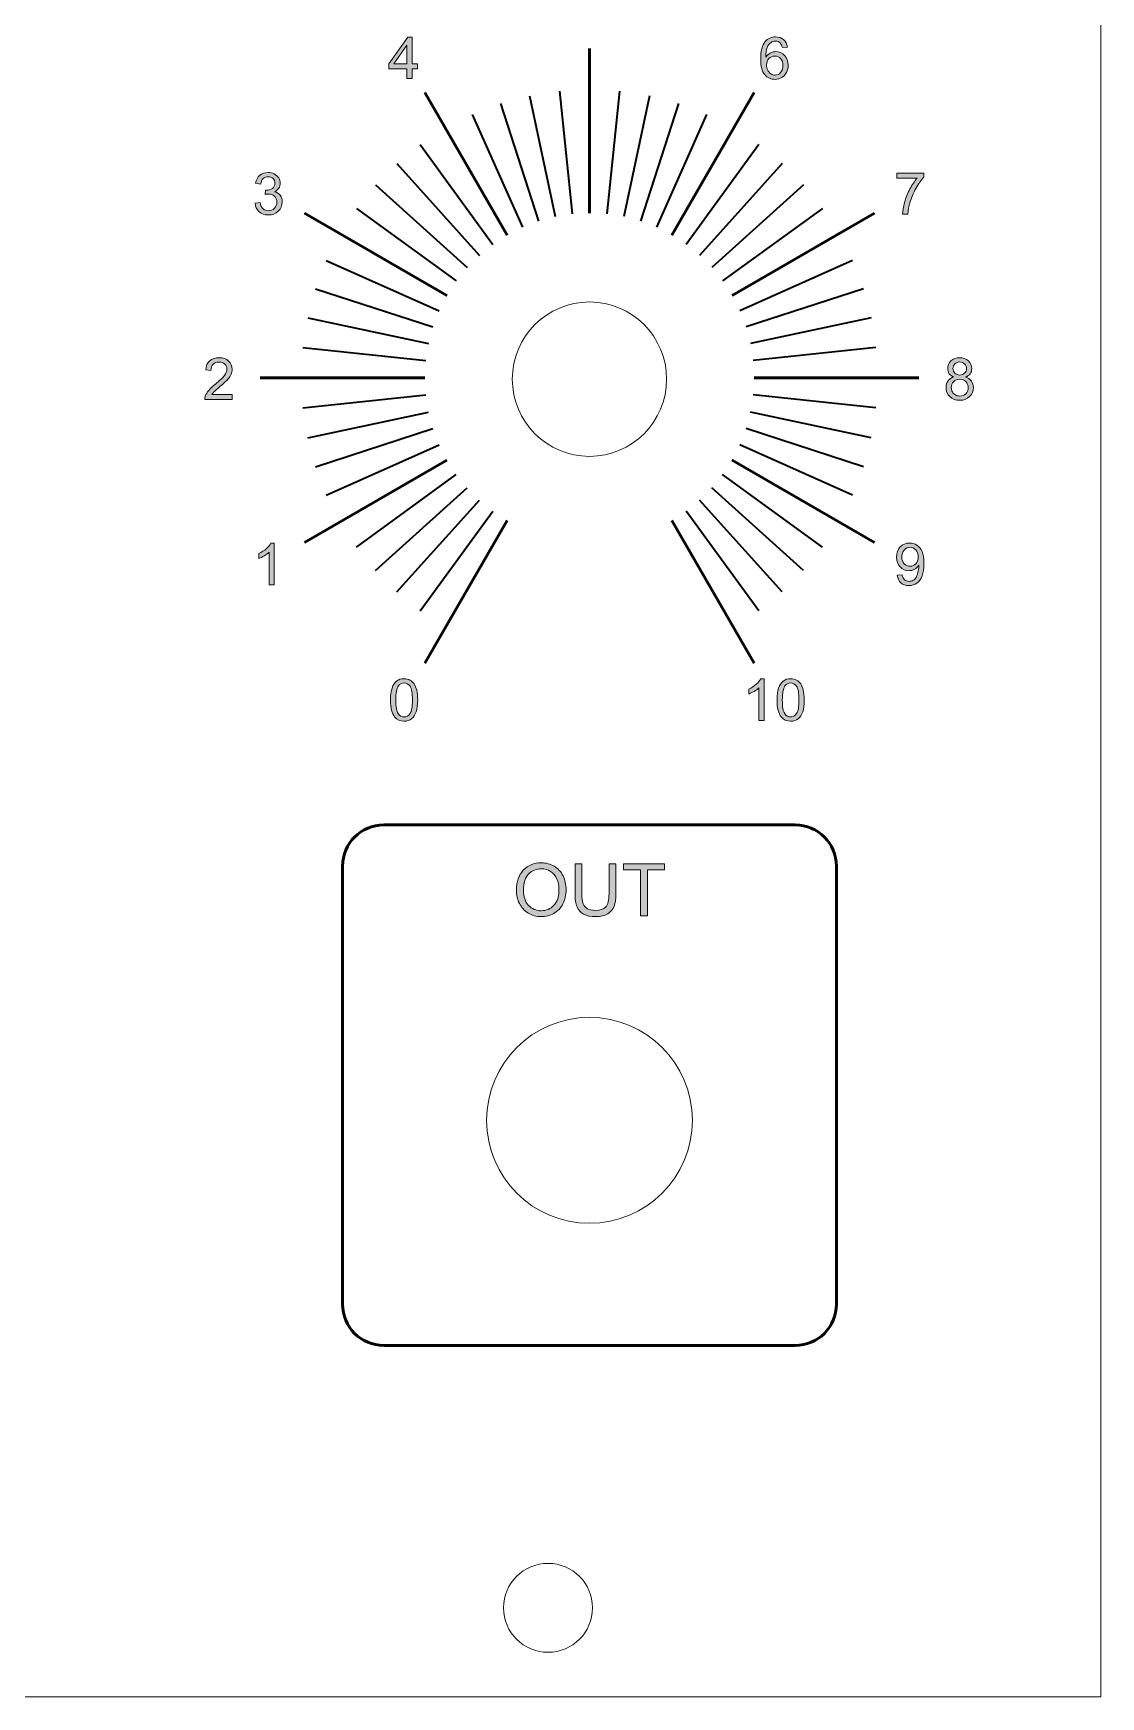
# Model space of a CAD drawing. Header units: inches. Extents: x -54 to 54, y -111 to 111.
# Drawn here: x 2 to 53.8, y -111 to -30.2 of the extents above; entities that cross this region are included whole.
import ezdxf

# ---------------------------------------------------------------- set-up
doc = ezdxf.new("R2010")
doc.units = ezdxf.units.IN
doc.header["$MEASUREMENT"] = 0
doc.layers.add('Decoupe', color=7, linetype='Continuous')
doc.layers.add('Impression', color=7, linetype='Continuous')

# ---------------------------------------------------------------- blocks, each defined once
blk = doc.blocks.new('block 3')
at = {"layer": 'Impression', "true_color": 0xffffff}
h = blk.add_hatch(color=7, dxfattribs=at)
h.dxf.hatch_style = 2
edge = h.paths.add_edge_path()
edge.add_spline(control_points=[(25.447, -71.834), (25.447, -71.414), (25.56, -71.087), (25.785, -70.849), (26.01, -70.612), (26.3, -70.494), (26.656, -70.494), (26.89, -70.494), (27.1, -70.549), (27.287, -70.661), (27.474, -70.772), (27.616, -70.927), (27.715, -71.127), (27.813, -71.326), (27.862, -71.552), (27.862, -71.804), (27.862, -72.06), (27.81, -72.29), (27.707, -72.492), (27.604, -72.694), (27.457, -72.847), (27.268, -72.951), (27.078, -73.055), (26.874, -73.107), (26.655, -73.107), (26.417, -73.107), (26.204, -73.049), (26.017, -72.934), (25.83, -72.82), (25.688, -72.663), (25.592, -72.464), (25.495, -72.265), (25.447, -72.055), (25.447, -71.834)], knot_values=[0, 0, 0, 0, 1, 1, 1, 2, 2, 2, 3, 3, 3, 4, 4, 4, 5, 5, 5, 6, 6, 6, 7, 7, 7, 8, 8, 8, 9, 9, 9, 10, 10, 10, 11, 11, 11, 11], degree=3, periodic=1)
edge = h.paths.add_edge_path()
edge.add_spline(control_points=[(25.792, -71.839), (25.792, -72.143), (25.873, -72.383), (26.037, -72.558), (26.2, -72.733), (26.406, -72.821), (26.653, -72.821), (26.904, -72.821), (27.111, -72.732), (27.274, -72.555), (27.436, -72.379), (27.518, -72.128), (27.518, -71.803), (27.518, -71.597), (27.483, -71.418), (27.413, -71.265), (27.344, -71.111), (27.242, -70.992), (27.109, -70.908), (26.975, -70.824), (26.824, -70.781), (26.658, -70.781), (26.421, -70.781), (26.218, -70.863), (26.048, -71.025), (25.877, -71.187), (25.792, -71.459), (25.792, -71.839)], knot_values=[0, 0, 0, 0, 1, 1, 1, 2, 2, 2, 3, 3, 3, 4, 4, 4, 5, 5, 5, 6, 6, 6, 7, 7, 7, 8, 8, 8, 9, 9, 9, 9], degree=3, periodic=1)
h = blk.add_hatch(color=7, dxfattribs=at)
h.dxf.hatch_style = 2
edge = h.paths.add_edge_path()
edge.add_spline(control_points=[(29.95, -70.538), (29.95, -70.538), (30.284, -70.538), (30.284, -70.538), (30.284, -70.538), (30.284, -71.997), (30.284, -71.997), (30.284, -72.251), (30.255, -72.453), (30.198, -72.602), (30.14, -72.751), (30.037, -72.873), (29.887, -72.966), (29.737, -73.06), (29.541, -73.107), (29.297, -73.107), (29.06, -73.107), (28.867, -73.066), (28.716, -72.984), (28.566, -72.903), (28.459, -72.785), (28.394, -72.63), (28.33, -72.476), (28.298, -72.265), (28.298, -71.997), (28.298, -71.997), (28.298, -70.538), (28.298, -70.538), (28.298, -70.538), (28.632, -70.538), (28.632, -70.538), (28.632, -70.538), (28.632, -71.996), (28.632, -71.996), (28.632, -72.215), (28.652, -72.377), (28.693, -72.481), (28.734, -72.584), (28.804, -72.665), (28.903, -72.721), (29.003, -72.777), (29.124, -72.805), (29.268, -72.805), (29.513, -72.805), (29.689, -72.749), (29.793, -72.638), (29.897, -72.527), (29.95, -72.313), (29.95, -71.996), (29.95, -71.996), (29.95, -70.538), (29.95, -70.538)], knot_values=[0, 0, 0, 0, 1, 1, 1, 2, 2, 2, 3, 3, 3, 4, 4, 4, 5, 5, 5, 6, 6, 6, 7, 7, 7, 8, 8, 8, 9, 9, 9, 10, 10, 10, 11, 11, 11, 12, 12, 12, 13, 13, 13, 14, 14, 14, 15, 15, 15, 16, 16, 16, 17, 17, 17, 17], degree=3, periodic=1)
h = blk.add_hatch(color=7, dxfattribs=at)
h.dxf.hatch_style = 2
h.paths.add_polyline_path([(31.483, -73.064), (31.483, -70.836), (30.651, -70.836), (30.651, -70.538), (32.652, -70.538), (32.652, -70.836), (31.817, -70.836), (31.817, -73.064)])
at = {"layer": 'Impression', "lineweight": 0}
blk.add_lwpolyline([(31.483, -73.064), (31.483, -70.836), (30.651, -70.836), (30.651, -70.538), (32.652, -70.538), (32.652, -70.836), (31.817, -70.836), (31.817, -73.064), (31.483, -73.064)], dxfattribs=at)
for points, knots in [([(25.447, -71.834), (25.447, -71.414), (25.56, -71.087), (25.785, -70.849), (26.01, -70.612), (26.3, -70.494), (26.656, -70.494), (26.89, -70.494), (27.1, -70.549), (27.287, -70.661), (27.474, -70.772), (27.616, -70.927), (27.715, -71.127), (27.813, -71.326), (27.862, -71.552), (27.862, -71.804), (27.862, -72.06), (27.81, -72.29), (27.707, -72.492), (27.604, -72.694), (27.457, -72.847), (27.268, -72.951), (27.078, -73.055), (26.874, -73.107), (26.655, -73.107), (26.417, -73.107), (26.204, -73.049), (26.017, -72.934), (25.83, -72.82), (25.688, -72.663), (25.592, -72.464), (25.495, -72.265), (25.447, -72.055), (25.447, -71.834)], [0, 0, 0, 0, 1, 1, 1, 2, 2, 2, 3, 3, 3, 4, 4, 4, 5, 5, 5, 6, 6, 6, 7, 7, 7, 8, 8, 8, 9, 9, 9, 10, 10, 10, 11, 11, 11, 11]), ([(25.792, -71.839), (25.792, -72.143), (25.873, -72.383), (26.037, -72.558), (26.2, -72.733), (26.406, -72.821), (26.653, -72.821), (26.904, -72.821), (27.111, -72.732), (27.274, -72.555), (27.436, -72.379), (27.518, -72.128), (27.518, -71.803), (27.518, -71.597), (27.483, -71.418), (27.413, -71.265), (27.344, -71.111), (27.242, -70.992), (27.109, -70.908), (26.975, -70.824), (26.824, -70.781), (26.658, -70.781), (26.421, -70.781), (26.218, -70.863), (26.048, -71.025), (25.877, -71.187), (25.792, -71.459), (25.792, -71.839)], [0, 0, 0, 0, 1, 1, 1, 2, 2, 2, 3, 3, 3, 4, 4, 4, 5, 5, 5, 6, 6, 6, 7, 7, 7, 8, 8, 8, 9, 9, 9, 9]), ([(29.95, -70.538), (29.95, -70.538), (30.284, -70.538), (30.284, -70.538), (30.284, -70.538), (30.284, -71.997), (30.284, -71.997), (30.284, -72.251), (30.255, -72.453), (30.198, -72.602), (30.14, -72.751), (30.037, -72.873), (29.887, -72.966), (29.737, -73.06), (29.541, -73.107), (29.297, -73.107), (29.06, -73.107), (28.867, -73.066), (28.716, -72.984), (28.566, -72.903), (28.459, -72.785), (28.394, -72.63), (28.33, -72.476), (28.298, -72.265), (28.298, -71.997), (28.298, -71.997), (28.298, -70.538), (28.298, -70.538), (28.298, -70.538), (28.632, -70.538), (28.632, -70.538), (28.632, -70.538), (28.632, -71.996), (28.632, -71.996), (28.632, -72.215), (28.652, -72.377), (28.693, -72.481), (28.734, -72.584), (28.804, -72.665), (28.903, -72.721), (29.003, -72.777), (29.124, -72.805), (29.268, -72.805), (29.513, -72.805), (29.689, -72.749), (29.793, -72.638), (29.897, -72.527), (29.95, -72.313), (29.95, -71.996), (29.95, -71.996), (29.95, -70.538), (29.95, -70.538)], [0, 0, 0, 0, 1, 1, 1, 2, 2, 2, 3, 3, 3, 4, 4, 4, 5, 5, 5, 6, 6, 6, 7, 7, 7, 8, 8, 8, 9, 9, 9, 10, 10, 10, 11, 11, 11, 12, 12, 12, 13, 13, 13, 14, 14, 14, 15, 15, 15, 16, 16, 16, 17, 17, 17, 17])]:
    blk.add_open_spline(points, degree=3, knots=knots, dxfattribs=at)
blk = doc.blocks.new('block 44')
at = {"layer": 'Impression', "true_color": 0xffffff}
h = blk.add_hatch(color=7, dxfattribs=at)
h.dxf.hatch_style = 2
edge = h.paths.add_edge_path()
edge.add_spline(control_points=[(37.482, -63.579), (37.482, -63.579), (37.234, -63.579), (37.234, -63.579), (37.234, -63.579), (37.234, -61.998), (37.234, -61.998), (37.175, -62.056), (37.096, -62.112), (36.999, -62.169), (36.902, -62.226), (36.815, -62.269), (36.738, -62.297), (36.738, -62.297), (36.738, -62.058), (36.738, -62.058), (36.877, -61.992), (36.998, -61.914), (37.102, -61.821), (37.206, -61.728), (37.279, -61.638), (37.322, -61.55), (37.322, -61.55), (37.482, -61.55), (37.482, -61.55), (37.482, -61.55), (37.482, -63.579), (37.482, -63.579)], knot_values=[0, 0, 0, 0, 1, 1, 1, 2, 2, 2, 3, 3, 3, 4, 4, 4, 5, 5, 5, 6, 6, 6, 7, 7, 7, 8, 8, 8, 9, 9, 9, 9], degree=3, periodic=1)
h = blk.add_hatch(color=7, dxfattribs=at)
h.dxf.hatch_style = 2
edge = h.paths.add_edge_path()
edge.add_spline(control_points=[(38.117, -62.583), (38.117, -62.344), (38.142, -62.152), (38.191, -62.006), (38.24, -61.861), (38.313, -61.748), (38.41, -61.669), (38.507, -61.59), (38.629, -61.55), (38.776, -61.55), (38.885, -61.55), (38.98, -61.573), (39.061, -61.616), (39.143, -61.66), (39.211, -61.723), (39.264, -61.805), (39.317, -61.887), (39.359, -61.987), (39.389, -62.105), (39.42, -62.223), (39.435, -62.382), (39.435, -62.583), (39.435, -62.82), (39.41, -63.011), (39.362, -63.157), (39.313, -63.302), (39.24, -63.415), (39.143, -63.494), (39.047, -63.574), (38.924, -63.613), (38.776, -63.613), (38.581, -63.613), (38.429, -63.544), (38.317, -63.404), (38.184, -63.236), (38.117, -62.962), (38.117, -62.583)], knot_values=[0, 0, 0, 0, 1, 1, 1, 2, 2, 2, 3, 3, 3, 4, 4, 4, 5, 5, 5, 6, 6, 6, 7, 7, 7, 8, 8, 8, 9, 9, 9, 10, 10, 10, 11, 11, 11, 12, 12, 12, 12], degree=3, periodic=1)
edge = h.paths.add_edge_path()
edge.add_spline(control_points=[(38.372, -62.583), (38.372, -62.914), (38.411, -63.135), (38.489, -63.245), (38.566, -63.355), (38.662, -63.409), (38.776, -63.409), (38.89, -63.409), (38.986, -63.354), (39.063, -63.244), (39.141, -63.134), (39.18, -62.913), (39.18, -62.583), (39.18, -62.25), (39.141, -62.029), (39.063, -61.92), (38.986, -61.811), (38.889, -61.756), (38.773, -61.756), (38.659, -61.756), (38.568, -61.804), (38.501, -61.901), (38.415, -62.024), (38.372, -62.251), (38.372, -62.583)], knot_values=[0, 0, 0, 0, 1, 1, 1, 2, 2, 2, 3, 3, 3, 4, 4, 4, 5, 5, 5, 6, 6, 6, 7, 7, 7, 8, 8, 8, 8], degree=3, periodic=1)
at = {"layer": 'Impression', "lineweight": 0}
for points, knots in [([(37.482, -63.579), (37.482, -63.579), (37.234, -63.579), (37.234, -63.579), (37.234, -63.579), (37.234, -61.998), (37.234, -61.998), (37.175, -62.056), (37.096, -62.112), (36.999, -62.169), (36.902, -62.226), (36.815, -62.269), (36.738, -62.297), (36.738, -62.297), (36.738, -62.058), (36.738, -62.058), (36.877, -61.992), (36.998, -61.914), (37.102, -61.821), (37.206, -61.728), (37.279, -61.638), (37.322, -61.55), (37.322, -61.55), (37.482, -61.55), (37.482, -61.55), (37.482, -61.55), (37.482, -63.579), (37.482, -63.579)], [0, 0, 0, 0, 1, 1, 1, 2, 2, 2, 3, 3, 3, 4, 4, 4, 5, 5, 5, 6, 6, 6, 7, 7, 7, 8, 8, 8, 9, 9, 9, 9]), ([(38.117, -62.583), (38.117, -62.344), (38.142, -62.152), (38.191, -62.006), (38.24, -61.861), (38.313, -61.748), (38.41, -61.669), (38.507, -61.59), (38.629, -61.55), (38.776, -61.55), (38.885, -61.55), (38.98, -61.573), (39.061, -61.616), (39.143, -61.66), (39.211, -61.723), (39.264, -61.805), (39.317, -61.887), (39.359, -61.987), (39.389, -62.105), (39.42, -62.223), (39.435, -62.382), (39.435, -62.583), (39.435, -62.82), (39.41, -63.011), (39.362, -63.157), (39.313, -63.302), (39.24, -63.415), (39.143, -63.494), (39.047, -63.574), (38.924, -63.613), (38.776, -63.613), (38.581, -63.613), (38.429, -63.544), (38.317, -63.404), (38.184, -63.236), (38.117, -62.962), (38.117, -62.583)], [0, 0, 0, 0, 1, 1, 1, 2, 2, 2, 3, 3, 3, 4, 4, 4, 5, 5, 5, 6, 6, 6, 7, 7, 7, 8, 8, 8, 9, 9, 9, 10, 10, 10, 11, 11, 11, 12, 12, 12, 12]), ([(38.372, -62.583), (38.372, -62.914), (38.411, -63.135), (38.489, -63.245), (38.566, -63.355), (38.662, -63.409), (38.776, -63.409), (38.89, -63.409), (38.986, -63.354), (39.063, -63.244), (39.141, -63.134), (39.18, -62.913), (39.18, -62.583), (39.18, -62.25), (39.141, -62.029), (39.063, -61.92), (38.986, -61.811), (38.889, -61.756), (38.773, -61.756), (38.659, -61.756), (38.568, -61.804), (38.501, -61.901), (38.415, -62.024), (38.372, -62.251), (38.372, -62.583)], [0, 0, 0, 0, 1, 1, 1, 2, 2, 2, 3, 3, 3, 4, 4, 4, 5, 5, 5, 6, 6, 6, 7, 7, 7, 8, 8, 8, 8])]:
    blk.add_open_spline(points, degree=3, knots=knots, dxfattribs=at)
blk = doc.blocks.new('block 45')
at = {"layer": 'Impression', "true_color": 0xffffff}
h = blk.add_hatch(color=7, dxfattribs=at)
h.dxf.hatch_style = 2
edge = h.paths.add_edge_path()
edge.add_spline(control_points=[(43.958, -56.523), (43.958, -56.523), (44.196, -56.501), (44.196, -56.501), (44.217, -56.614), (44.255, -56.695), (44.312, -56.745), (44.369, -56.796), (44.442, -56.821), (44.531, -56.821), (44.607, -56.821), (44.674, -56.804), (44.732, -56.769), (44.789, -56.734), (44.836, -56.687), (44.873, -56.629), (44.91, -56.571), (44.94, -56.492), (44.965, -56.392), (44.99, -56.293), (45.002, -56.192), (45.002, -56.089), (45.002, -56.078), (45.002, -56.062), (45.001, -56.04), (44.951, -56.119), (44.884, -56.183), (44.798, -56.232), (44.712, -56.281), (44.619, -56.306), (44.519, -56.306), (44.352, -56.306), (44.21, -56.245), (44.094, -56.124), (43.979, -56.003), (43.921, -55.843), (43.921, -55.644), (43.921, -55.44), (43.981, -55.275), (44.102, -55.149), (44.223, -55.025), (44.374, -54.962), (44.556, -54.962), (44.687, -54.962), (44.807, -54.998), (44.916, -55.068), (45.025, -55.139), (45.108, -55.24), (45.164, -55.371), (45.221, -55.502), (45.249, -55.691), (45.249, -55.939), (45.249, -56.197), (45.221, -56.403), (45.165, -56.556), (45.109, -56.709), (45.026, -56.825), (44.915, -56.905), (44.804, -56.985), (44.674, -57.025), (44.526, -57.025), (44.368, -57.025), (44.239, -56.981), (44.138, -56.893), (44.038, -56.806), (43.978, -56.683), (43.958, -56.523)], knot_values=[0, 0, 0, 0, 1, 1, 1, 2, 2, 2, 3, 3, 3, 4, 4, 4, 5, 5, 5, 6, 6, 6, 7, 7, 7, 8, 8, 8, 9, 9, 9, 10, 10, 10, 11, 11, 11, 12, 12, 12, 13, 13, 13, 14, 14, 14, 15, 15, 15, 16, 16, 16, 17, 17, 17, 18, 18, 18, 19, 19, 19, 20, 20, 20, 21, 21, 21, 22, 22, 22, 22], degree=3, periodic=1)
edge = h.paths.add_edge_path()
edge.add_spline(control_points=[(44.974, -55.632), (44.974, -55.49), (44.936, -55.377), (44.86, -55.293), (44.784, -55.209), (44.693, -55.167), (44.586, -55.167), (44.476, -55.167), (44.38, -55.213), (44.298, -55.302), (44.217, -55.393), (44.176, -55.509), (44.176, -55.652), (44.176, -55.781), (44.215, -55.886), (44.292, -55.966), (44.37, -56.047), (44.465, -56.087), (44.579, -56.087), (44.694, -56.087), (44.789, -56.047), (44.863, -55.966), (44.937, -55.886), (44.974, -55.774), (44.974, -55.632)], knot_values=[0, 0, 0, 0, 1, 1, 1, 2, 2, 2, 3, 3, 3, 4, 4, 4, 5, 5, 5, 6, 6, 6, 7, 7, 7, 8, 8, 8, 8], degree=3, periodic=1)
at = {"layer": 'Impression', "lineweight": 0}
for points, knots in [([(43.958, -56.523), (43.958, -56.523), (44.196, -56.501), (44.196, -56.501), (44.217, -56.614), (44.255, -56.695), (44.312, -56.745), (44.369, -56.796), (44.442, -56.821), (44.531, -56.821), (44.607, -56.821), (44.674, -56.804), (44.732, -56.769), (44.789, -56.734), (44.836, -56.687), (44.873, -56.629), (44.91, -56.571), (44.94, -56.492), (44.965, -56.392), (44.99, -56.293), (45.002, -56.192), (45.002, -56.089), (45.002, -56.078), (45.002, -56.062), (45.001, -56.04), (44.951, -56.119), (44.884, -56.183), (44.798, -56.232), (44.712, -56.281), (44.619, -56.306), (44.519, -56.306), (44.352, -56.306), (44.21, -56.245), (44.094, -56.124), (43.979, -56.003), (43.921, -55.843), (43.921, -55.644), (43.921, -55.44), (43.981, -55.275), (44.102, -55.149), (44.223, -55.025), (44.374, -54.962), (44.556, -54.962), (44.687, -54.962), (44.807, -54.998), (44.916, -55.068), (45.025, -55.139), (45.108, -55.24), (45.164, -55.371), (45.221, -55.502), (45.249, -55.691), (45.249, -55.939), (45.249, -56.197), (45.221, -56.403), (45.165, -56.556), (45.109, -56.709), (45.026, -56.825), (44.915, -56.905), (44.804, -56.985), (44.674, -57.025), (44.526, -57.025), (44.368, -57.025), (44.239, -56.981), (44.138, -56.893), (44.038, -56.806), (43.978, -56.683), (43.958, -56.523)], [0, 0, 0, 0, 1, 1, 1, 2, 2, 2, 3, 3, 3, 4, 4, 4, 5, 5, 5, 6, 6, 6, 7, 7, 7, 8, 8, 8, 9, 9, 9, 10, 10, 10, 11, 11, 11, 12, 12, 12, 13, 13, 13, 14, 14, 14, 15, 15, 15, 16, 16, 16, 17, 17, 17, 18, 18, 18, 19, 19, 19, 20, 20, 20, 21, 21, 21, 22, 22, 22, 22]), ([(44.974, -55.632), (44.974, -55.49), (44.936, -55.377), (44.86, -55.293), (44.784, -55.209), (44.693, -55.167), (44.586, -55.167), (44.476, -55.167), (44.38, -55.213), (44.298, -55.302), (44.217, -55.393), (44.176, -55.509), (44.176, -55.652), (44.176, -55.781), (44.215, -55.886), (44.292, -55.966), (44.37, -56.047), (44.465, -56.087), (44.579, -56.087), (44.694, -56.087), (44.789, -56.047), (44.863, -55.966), (44.937, -55.886), (44.974, -55.774), (44.974, -55.632)], [0, 0, 0, 0, 1, 1, 1, 2, 2, 2, 3, 3, 3, 4, 4, 4, 5, 5, 5, 6, 6, 6, 7, 7, 7, 8, 8, 8, 8])]:
    blk.add_open_spline(points, degree=3, knots=knots, dxfattribs=at)
blk = doc.blocks.new('block 46')
at = {"layer": 'Impression', "true_color": 0xffffff}
h = blk.add_hatch(color=7, dxfattribs=at)
h.dxf.hatch_style = 2
edge = h.paths.add_edge_path()
edge.add_spline(control_points=[(46.714, -46.895), (46.611, -46.857), (46.535, -46.804), (46.485, -46.734), (46.436, -46.664), (46.411, -46.581), (46.411, -46.483), (46.411, -46.336), (46.464, -46.213), (46.569, -46.112), (46.675, -46.012), (46.816, -45.962), (46.991, -45.962), (47.167, -45.962), (47.309, -46.013), (47.417, -46.116), (47.524, -46.218), (47.578, -46.343), (47.578, -46.49), (47.578, -46.584), (47.554, -46.665), (47.504, -46.735), (47.455, -46.804), (47.381, -46.857), (47.28, -46.895), (47.404, -46.936), (47.499, -47.001), (47.564, -47.091), (47.628, -47.181), (47.661, -47.288), (47.661, -47.413), (47.661, -47.586), (47.6, -47.731), (47.477, -47.849), (47.355, -47.966), (47.195, -48.025), (46.995, -48.025), (46.796, -48.025), (46.635, -47.966), (46.513, -47.848), (46.39, -47.73), (46.329, -47.583), (46.329, -47.406), (46.329, -47.275), (46.363, -47.165), (46.429, -47.076), (46.496, -46.988), (46.591, -46.927), (46.714, -46.895)], knot_values=[0, 0, 0, 0, 1, 1, 1, 2, 2, 2, 3, 3, 3, 4, 4, 4, 5, 5, 5, 6, 6, 6, 7, 7, 7, 8, 8, 8, 9, 9, 9, 10, 10, 10, 11, 11, 11, 12, 12, 12, 13, 13, 13, 14, 14, 14, 15, 15, 15, 16, 16, 16, 16], degree=3, periodic=1)
edge = h.paths.add_edge_path()
edge.add_spline(control_points=[(46.584, -47.408), (46.584, -47.479), (46.601, -47.547), (46.635, -47.613), (46.668, -47.679), (46.718, -47.73), (46.784, -47.767), (46.85, -47.803), (46.922, -47.821), (46.998, -47.821), (47.116, -47.821), (47.214, -47.783), (47.291, -47.707), (47.369, -47.631), (47.407, -47.534), (47.407, -47.416), (47.407, -47.297), (47.368, -47.198), (47.288, -47.12), (47.208, -47.042), (47.109, -47.003), (46.99, -47.003), (46.873, -47.003), (46.776, -47.041), (46.7, -47.118), (46.623, -47.195), (46.584, -47.292), (46.584, -47.408)], knot_values=[0, 0, 0, 0, 1, 1, 1, 2, 2, 2, 3, 3, 3, 4, 4, 4, 5, 5, 5, 6, 6, 6, 7, 7, 7, 8, 8, 8, 9, 9, 9, 9], degree=3, periodic=1)
edge = h.paths.add_edge_path()
edge.add_spline(control_points=[(46.664, -46.475), (46.664, -46.571), (46.695, -46.648), (46.757, -46.709), (46.818, -46.77), (46.898, -46.8), (46.996, -46.8), (47.092, -46.8), (47.17, -46.77), (47.231, -46.71), (47.292, -46.65), (47.323, -46.576), (47.323, -46.489), (47.323, -46.398), (47.292, -46.321), (47.229, -46.259), (47.166, -46.197), (47.087, -46.166), (46.994, -46.166), (46.899, -46.166), (46.82, -46.196), (46.758, -46.257), (46.696, -46.318), (46.664, -46.39), (46.664, -46.475)], knot_values=[0, 0, 0, 0, 1, 1, 1, 2, 2, 2, 3, 3, 3, 4, 4, 4, 5, 5, 5, 6, 6, 6, 7, 7, 7, 8, 8, 8, 8], degree=3, periodic=1)
at = {"layer": 'Impression', "lineweight": 0}
for points, knots in [([(46.714, -46.895), (46.611, -46.857), (46.535, -46.804), (46.485, -46.734), (46.436, -46.664), (46.411, -46.581), (46.411, -46.483), (46.411, -46.336), (46.464, -46.213), (46.569, -46.112), (46.675, -46.012), (46.816, -45.962), (46.991, -45.962), (47.167, -45.962), (47.309, -46.013), (47.417, -46.116), (47.524, -46.218), (47.578, -46.343), (47.578, -46.49), (47.578, -46.584), (47.554, -46.665), (47.504, -46.735), (47.455, -46.804), (47.381, -46.857), (47.28, -46.895), (47.404, -46.936), (47.499, -47.001), (47.564, -47.091), (47.628, -47.181), (47.661, -47.288), (47.661, -47.413), (47.661, -47.586), (47.6, -47.731), (47.477, -47.849), (47.355, -47.966), (47.195, -48.025), (46.995, -48.025), (46.796, -48.025), (46.635, -47.966), (46.513, -47.848), (46.39, -47.73), (46.329, -47.583), (46.329, -47.406), (46.329, -47.275), (46.363, -47.165), (46.429, -47.076), (46.496, -46.988), (46.591, -46.927), (46.714, -46.895)], [0, 0, 0, 0, 1, 1, 1, 2, 2, 2, 3, 3, 3, 4, 4, 4, 5, 5, 5, 6, 6, 6, 7, 7, 7, 8, 8, 8, 9, 9, 9, 10, 10, 10, 11, 11, 11, 12, 12, 12, 13, 13, 13, 14, 14, 14, 15, 15, 15, 16, 16, 16, 16]), ([(46.664, -46.475), (46.664, -46.571), (46.695, -46.648), (46.757, -46.709), (46.818, -46.77), (46.898, -46.8), (46.996, -46.8), (47.092, -46.8), (47.17, -46.77), (47.231, -46.71), (47.292, -46.65), (47.323, -46.576), (47.323, -46.489), (47.323, -46.398), (47.292, -46.321), (47.229, -46.259), (47.166, -46.197), (47.087, -46.166), (46.994, -46.166), (46.899, -46.166), (46.82, -46.196), (46.758, -46.257), (46.696, -46.318), (46.664, -46.39), (46.664, -46.475)], [0, 0, 0, 0, 1, 1, 1, 2, 2, 2, 3, 3, 3, 4, 4, 4, 5, 5, 5, 6, 6, 6, 7, 7, 7, 8, 8, 8, 8]), ([(46.584, -47.408), (46.584, -47.479), (46.601, -47.547), (46.635, -47.613), (46.668, -47.679), (46.718, -47.73), (46.784, -47.767), (46.85, -47.803), (46.922, -47.821), (46.998, -47.821), (47.116, -47.821), (47.214, -47.783), (47.291, -47.707), (47.369, -47.631), (47.407, -47.534), (47.407, -47.416), (47.407, -47.297), (47.368, -47.198), (47.288, -47.12), (47.208, -47.042), (47.109, -47.003), (46.99, -47.003), (46.873, -47.003), (46.776, -47.041), (46.7, -47.118), (46.623, -47.195), (46.584, -47.292), (46.584, -47.408)], [0, 0, 0, 0, 1, 1, 1, 2, 2, 2, 3, 3, 3, 4, 4, 4, 5, 5, 5, 6, 6, 6, 7, 7, 7, 8, 8, 8, 9, 9, 9, 9])]:
    blk.add_open_spline(points, degree=3, knots=knots, dxfattribs=at)
blk = doc.blocks.new('block 47')
at = {"layer": 'Impression', "true_color": 0xffffff}
h = blk.add_hatch(color=7, dxfattribs=at)
h.dxf.hatch_style = 2
edge = h.paths.add_edge_path()
edge.add_spline(control_points=[(43.937, -37.235), (43.937, -37.235), (43.937, -36.997), (43.937, -36.997), (43.937, -36.997), (45.245, -36.997), (45.245, -36.997), (45.245, -36.997), (45.245, -37.19), (45.245, -37.19), (45.116, -37.327), (44.989, -37.509), (44.863, -37.735), (44.736, -37.962), (44.639, -38.195), (44.57, -38.435), (44.52, -38.604), (44.488, -38.789), (44.475, -38.991), (44.475, -38.991), (44.22, -38.991), (44.22, -38.991), (44.222, -38.832), (44.254, -38.64), (44.313, -38.415), (44.373, -38.19), (44.459, -37.973), (44.57, -37.763), (44.682, -37.555), (44.801, -37.378), (44.927, -37.235), (44.927, -37.235), (43.937, -37.235), (43.937, -37.235)], knot_values=[0, 0, 0, 0, 1, 1, 1, 2, 2, 2, 3, 3, 3, 4, 4, 4, 5, 5, 5, 6, 6, 6, 7, 7, 7, 8, 8, 8, 9, 9, 9, 10, 10, 10, 11, 11, 11, 11], degree=3, periodic=1)
at = {"layer": 'Impression', "lineweight": 0}
blk.add_open_spline([(43.937, -37.235), (43.937, -37.235), (43.937, -36.997), (43.937, -36.997), (43.937, -36.997), (45.245, -36.997), (45.245, -36.997), (45.245, -36.997), (45.245, -37.19), (45.245, -37.19), (45.116, -37.327), (44.989, -37.509), (44.863, -37.735), (44.736, -37.962), (44.639, -38.195), (44.57, -38.435), (44.52, -38.604), (44.488, -38.789), (44.475, -38.991), (44.475, -38.991), (44.22, -38.991), (44.22, -38.991), (44.222, -38.832), (44.254, -38.64), (44.313, -38.415), (44.373, -38.19), (44.459, -37.973), (44.57, -37.763), (44.682, -37.555), (44.801, -37.378), (44.927, -37.235), (44.927, -37.235), (43.937, -37.235), (43.937, -37.235)], degree=3, knots=[0, 0, 0, 0, 1, 1, 1, 2, 2, 2, 3, 3, 3, 4, 4, 4, 5, 5, 5, 6, 6, 6, 7, 7, 7, 8, 8, 8, 9, 9, 9, 10, 10, 10, 11, 11, 11, 11], dxfattribs=at)
blk = doc.blocks.new('block 48')
at = {"layer": 'Impression', "true_color": 0xffffff}
h = blk.add_hatch(color=7, dxfattribs=at)
h.dxf.hatch_style = 2
edge = h.paths.add_edge_path()
edge.add_spline(control_points=[(38.619, -30.877), (38.619, -30.877), (38.373, -30.896), (38.373, -30.896), (38.351, -30.799), (38.319, -30.728), (38.279, -30.684), (38.212, -30.613), (38.129, -30.578), (38.031, -30.578), (37.952, -30.578), (37.882, -30.6), (37.823, -30.644), (37.745, -30.701), (37.683, -30.784), (37.638, -30.893), (37.593, -31.003), (37.57, -31.159), (37.568, -31.36), (37.628, -31.269), (37.701, -31.202), (37.787, -31.158), (37.874, -31.114), (37.964, -31.092), (38.059, -31.092), (38.224, -31.092), (38.365, -31.153), (38.481, -31.274), (38.597, -31.396), (38.655, -31.553), (38.655, -31.746), (38.655, -31.873), (38.628, -31.991), (38.573, -32.1), (38.518, -32.209), (38.443, -32.292), (38.348, -32.35), (38.252, -32.408), (38.144, -32.437), (38.023, -32.437), (37.816, -32.437), (37.648, -32.361), (37.517, -32.209), (37.386, -32.057), (37.321, -31.806), (37.321, -31.457), (37.321, -31.067), (37.393, -30.783), (37.538, -30.605), (37.663, -30.451), (37.833, -30.374), (38.046, -30.374), (38.205, -30.374), (38.335, -30.419), (38.437, -30.507), (38.538, -30.597), (38.599, -30.72), (38.619, -30.877)], knot_values=[0, 0, 0, 0, 1, 1, 1, 2, 2, 2, 3, 3, 3, 4, 4, 4, 5, 5, 5, 6, 6, 6, 7, 7, 7, 8, 8, 8, 9, 9, 9, 10, 10, 10, 11, 11, 11, 12, 12, 12, 13, 13, 13, 14, 14, 14, 15, 15, 15, 16, 16, 16, 17, 17, 17, 18, 18, 18, 19, 19, 19, 19], degree=3, periodic=1)
edge = h.paths.add_edge_path()
edge.add_spline(control_points=[(37.607, -31.748), (37.607, -31.833), (37.625, -31.915), (37.661, -31.993), (37.697, -32.071), (37.748, -32.131), (37.813, -32.171), (37.878, -32.212), (37.947, -32.233), (38.019, -32.233), (38.123, -32.233), (38.213, -32.191), (38.289, -32.106), (38.364, -32.022), (38.402, -31.907), (38.402, -31.761), (38.402, -31.622), (38.364, -31.512), (38.29, -31.431), (38.216, -31.351), (38.122, -31.311), (38.009, -31.311), (37.897, -31.311), (37.802, -31.351), (37.724, -31.431), (37.645, -31.512), (37.607, -31.617), (37.607, -31.748)], knot_values=[0, 0, 0, 0, 1, 1, 1, 2, 2, 2, 3, 3, 3, 4, 4, 4, 5, 5, 5, 6, 6, 6, 7, 7, 7, 8, 8, 8, 9, 9, 9, 9], degree=3, periodic=1)
at = {"layer": 'Impression', "lineweight": 0}
for points, knots in [([(38.619, -30.877), (38.619, -30.877), (38.373, -30.896), (38.373, -30.896), (38.351, -30.799), (38.319, -30.728), (38.279, -30.684), (38.212, -30.613), (38.129, -30.578), (38.031, -30.578), (37.952, -30.578), (37.882, -30.6), (37.823, -30.644), (37.745, -30.701), (37.683, -30.784), (37.638, -30.893), (37.593, -31.003), (37.57, -31.159), (37.568, -31.36), (37.628, -31.269), (37.701, -31.202), (37.787, -31.158), (37.874, -31.114), (37.964, -31.092), (38.059, -31.092), (38.224, -31.092), (38.365, -31.153), (38.481, -31.274), (38.597, -31.396), (38.655, -31.553), (38.655, -31.746), (38.655, -31.873), (38.628, -31.991), (38.573, -32.1), (38.518, -32.209), (38.443, -32.292), (38.348, -32.35), (38.252, -32.408), (38.144, -32.437), (38.023, -32.437), (37.816, -32.437), (37.648, -32.361), (37.517, -32.209), (37.386, -32.057), (37.321, -31.806), (37.321, -31.457), (37.321, -31.067), (37.393, -30.783), (37.538, -30.605), (37.663, -30.451), (37.833, -30.374), (38.046, -30.374), (38.205, -30.374), (38.335, -30.419), (38.437, -30.507), (38.538, -30.597), (38.599, -30.72), (38.619, -30.877)], [0, 0, 0, 0, 1, 1, 1, 2, 2, 2, 3, 3, 3, 4, 4, 4, 5, 5, 5, 6, 6, 6, 7, 7, 7, 8, 8, 8, 9, 9, 9, 10, 10, 10, 11, 11, 11, 12, 12, 12, 13, 13, 13, 14, 14, 14, 15, 15, 15, 16, 16, 16, 17, 17, 17, 18, 18, 18, 19, 19, 19, 19]), ([(37.607, -31.748), (37.607, -31.833), (37.625, -31.915), (37.661, -31.993), (37.697, -32.071), (37.748, -32.131), (37.813, -32.171), (37.878, -32.212), (37.947, -32.233), (38.019, -32.233), (38.123, -32.233), (38.213, -32.191), (38.289, -32.106), (38.364, -32.022), (38.402, -31.907), (38.402, -31.761), (38.402, -31.622), (38.364, -31.512), (38.29, -31.431), (38.216, -31.351), (38.122, -31.311), (38.009, -31.311), (37.897, -31.311), (37.802, -31.351), (37.724, -31.431), (37.645, -31.512), (37.607, -31.617), (37.607, -31.748)], [0, 0, 0, 0, 1, 1, 1, 2, 2, 2, 3, 3, 3, 4, 4, 4, 5, 5, 5, 6, 6, 6, 7, 7, 7, 8, 8, 8, 9, 9, 9, 9])]:
    blk.add_open_spline(points, degree=3, knots=knots, dxfattribs=at)
blk = doc.blocks.new('block 50')
at = {"layer": 'Impression', "true_color": 0xffffff}
h = blk.add_hatch(color=7, dxfattribs=at)
h.dxf.hatch_style = 2
h.paths.add_polyline_path([(20.127, -32.402), (20.127, -31.919), (19.251, -31.919), (19.251, -31.691), (20.173, -30.382), (20.376, -30.382), (20.376, -31.691), (20.648, -31.691), (20.648, -31.919), (20.376, -31.919), (20.376, -32.402)])
h.paths.add_polyline_path([(20.127, -31.691), (20.127, -30.78), (19.495, -31.691)])
at = {"layer": 'Impression', "lineweight": 0}
for points in [[(20.127, -32.402), (20.127, -31.919), (19.251, -31.919), (19.251, -31.691), (20.173, -30.382), (20.376, -30.382), (20.376, -31.691), (20.648, -31.691), (20.648, -31.919), (20.376, -31.919), (20.376, -32.402), (20.127, -32.402)], [(20.127, -31.691), (20.127, -30.78), (19.495, -31.691), (20.127, -31.691)]]:
    blk.add_lwpolyline(points, dxfattribs=at)
blk = doc.blocks.new('block 51')
at = {"layer": 'Impression', "true_color": 0xffffff}
h = blk.add_hatch(color=7, dxfattribs=at)
h.dxf.hatch_style = 2
edge = h.paths.add_edge_path()
edge.add_spline(control_points=[(12.745, -38.457), (12.745, -38.457), (12.993, -38.424), (12.993, -38.424), (13.022, -38.565), (13.07, -38.666), (13.139, -38.728), (13.207, -38.79), (13.291, -38.821), (13.389, -38.821), (13.505, -38.821), (13.604, -38.781), (13.684, -38.7), (13.765, -38.619), (13.805, -38.519), (13.805, -38.399), (13.805, -38.286), (13.768, -38.192), (13.693, -38.118), (13.619, -38.044), (13.524, -38.007), (13.41, -38.007), (13.363, -38.007), (13.304, -38.016), (13.235, -38.034), (13.235, -38.034), (13.262, -37.817), (13.262, -37.817), (13.279, -37.819), (13.292, -37.819), (13.302, -37.819), (13.407, -37.819), (13.503, -37.792), (13.587, -37.737), (13.672, -37.681), (13.714, -37.597), (13.714, -37.482), (13.714, -37.391), (13.683, -37.316), (13.622, -37.256), (13.56, -37.196), (13.481, -37.166), (13.383, -37.166), (13.287, -37.166), (13.206, -37.196), (13.142, -37.257), (13.078, -37.318), (13.037, -37.409), (13.018, -37.53), (13.018, -37.53), (12.77, -37.486), (12.77, -37.486), (12.8, -37.32), (12.869, -37.191), (12.977, -37.099), (13.084, -37.008), (13.218, -36.962), (13.378, -36.962), (13.488, -36.962), (13.589, -36.986), (13.682, -37.033), (13.775, -37.081), (13.846, -37.145), (13.895, -37.227), (13.944, -37.309), (13.969, -37.396), (13.969, -37.487), (13.969, -37.575), (13.946, -37.654), (13.899, -37.726), (13.852, -37.797), (13.782, -37.854), (13.691, -37.896), (13.81, -37.924), (13.903, -37.981), (13.969, -38.068), (14.035, -38.155), (14.068, -38.264), (14.068, -38.394), (14.068, -38.57), (14.004, -38.72), (13.875, -38.842), (13.746, -38.965), (13.584, -39.026), (13.387, -39.026), (13.21, -39.026), (13.063, -38.974), (12.946, -38.868), (12.829, -38.763), (12.762, -38.625), (12.745, -38.457)], knot_values=[0, 0, 0, 0, 1, 1, 1, 2, 2, 2, 3, 3, 3, 4, 4, 4, 5, 5, 5, 6, 6, 6, 7, 7, 7, 8, 8, 8, 9, 9, 9, 10, 10, 10, 11, 11, 11, 12, 12, 12, 13, 13, 13, 14, 14, 14, 15, 15, 15, 16, 16, 16, 17, 17, 17, 18, 18, 18, 19, 19, 19, 20, 20, 20, 21, 21, 21, 22, 22, 22, 23, 23, 23, 24, 24, 24, 25, 25, 25, 26, 26, 26, 27, 27, 27, 28, 28, 28, 29, 29, 29, 30, 30, 30, 30], degree=3, periodic=1)
at = {"layer": 'Impression', "lineweight": 0}
blk.add_open_spline([(12.745, -38.457), (12.745, -38.457), (12.993, -38.424), (12.993, -38.424), (13.022, -38.565), (13.07, -38.666), (13.139, -38.728), (13.207, -38.79), (13.291, -38.821), (13.389, -38.821), (13.505, -38.821), (13.604, -38.781), (13.684, -38.7), (13.765, -38.619), (13.805, -38.519), (13.805, -38.399), (13.805, -38.286), (13.768, -38.192), (13.693, -38.118), (13.619, -38.044), (13.524, -38.007), (13.41, -38.007), (13.363, -38.007), (13.304, -38.016), (13.235, -38.034), (13.235, -38.034), (13.262, -37.817), (13.262, -37.817), (13.279, -37.819), (13.292, -37.819), (13.302, -37.819), (13.407, -37.819), (13.503, -37.792), (13.587, -37.737), (13.672, -37.681), (13.714, -37.597), (13.714, -37.482), (13.714, -37.391), (13.683, -37.316), (13.622, -37.256), (13.56, -37.196), (13.481, -37.166), (13.383, -37.166), (13.287, -37.166), (13.206, -37.196), (13.142, -37.257), (13.078, -37.318), (13.037, -37.409), (13.018, -37.53), (13.018, -37.53), (12.77, -37.486), (12.77, -37.486), (12.8, -37.32), (12.869, -37.191), (12.977, -37.099), (13.084, -37.008), (13.218, -36.962), (13.378, -36.962), (13.488, -36.962), (13.589, -36.986), (13.682, -37.033), (13.775, -37.081), (13.846, -37.145), (13.895, -37.227), (13.944, -37.309), (13.969, -37.396), (13.969, -37.487), (13.969, -37.575), (13.946, -37.654), (13.899, -37.726), (13.852, -37.797), (13.782, -37.854), (13.691, -37.896), (13.81, -37.924), (13.903, -37.981), (13.969, -38.068), (14.035, -38.155), (14.068, -38.264), (14.068, -38.394), (14.068, -38.57), (14.004, -38.72), (13.875, -38.842), (13.746, -38.965), (13.584, -39.026), (13.387, -39.026), (13.21, -39.026), (13.063, -38.974), (12.946, -38.868), (12.829, -38.763), (12.762, -38.625), (12.745, -38.457)], degree=3, knots=[0, 0, 0, 0, 1, 1, 1, 2, 2, 2, 3, 3, 3, 4, 4, 4, 5, 5, 5, 6, 6, 6, 7, 7, 7, 8, 8, 8, 9, 9, 9, 10, 10, 10, 11, 11, 11, 12, 12, 12, 13, 13, 13, 14, 14, 14, 15, 15, 15, 16, 16, 16, 17, 17, 17, 18, 18, 18, 19, 19, 19, 20, 20, 20, 21, 21, 21, 22, 22, 22, 23, 23, 23, 24, 24, 24, 25, 25, 25, 26, 26, 26, 27, 27, 27, 28, 28, 28, 29, 29, 29, 30, 30, 30, 30], dxfattribs=at)
blk = doc.blocks.new('block 52')
at = {"layer": 'Impression', "true_color": 0xffffff}
h = blk.add_hatch(color=7, dxfattribs=at)
h.dxf.hatch_style = 2
edge = h.paths.add_edge_path()
edge.add_spline(control_points=[(11.636, -47.752), (11.636, -47.752), (11.636, -47.991), (11.636, -47.991), (11.636, -47.991), (10.301, -47.991), (10.301, -47.991), (10.299, -47.931), (10.308, -47.873), (10.33, -47.818), (10.364, -47.727), (10.418, -47.638), (10.493, -47.55), (10.568, -47.461), (10.676, -47.359), (10.817, -47.244), (11.037, -47.064), (11.185, -46.921), (11.263, -46.816), (11.34, -46.711), (11.378, -46.611), (11.378, -46.517), (11.378, -46.419), (11.343, -46.336), (11.273, -46.269), (11.203, -46.201), (11.111, -46.167), (10.998, -46.167), (10.879, -46.167), (10.783, -46.203), (10.711, -46.275), (10.64, -46.347), (10.603, -46.446), (10.602, -46.573), (10.602, -46.573), (10.348, -46.546), (10.348, -46.546), (10.365, -46.356), (10.431, -46.212), (10.545, -46.112), (10.658, -46.012), (10.811, -45.962), (11.003, -45.962), (11.197, -45.962), (11.351, -46.016), (11.464, -46.123), (11.577, -46.231), (11.633, -46.364), (11.633, -46.523), (11.633, -46.604), (11.617, -46.684), (11.584, -46.761), (11.551, -46.84), (11.496, -46.922), (11.419, -47.008), (11.342, -47.095), (11.215, -47.213), (11.037, -47.364), (10.888, -47.489), (10.792, -47.573), (10.75, -47.618), (10.708, -47.663), (10.673, -47.707), (10.645, -47.752), (10.645, -47.752), (11.636, -47.752), (11.636, -47.752)], knot_values=[0, 0, 0, 0, 1, 1, 1, 2, 2, 2, 3, 3, 3, 4, 4, 4, 5, 5, 5, 6, 6, 6, 7, 7, 7, 8, 8, 8, 9, 9, 9, 10, 10, 10, 11, 11, 11, 12, 12, 12, 13, 13, 13, 14, 14, 14, 15, 15, 15, 16, 16, 16, 17, 17, 17, 18, 18, 18, 19, 19, 19, 20, 20, 20, 21, 21, 21, 22, 22, 22, 22], degree=3, periodic=1)
at = {"layer": 'Impression', "lineweight": 0}
blk.add_open_spline([(11.636, -47.752), (11.636, -47.752), (11.636, -47.991), (11.636, -47.991), (11.636, -47.991), (10.301, -47.991), (10.301, -47.991), (10.299, -47.931), (10.308, -47.873), (10.33, -47.818), (10.364, -47.727), (10.418, -47.638), (10.493, -47.55), (10.568, -47.461), (10.676, -47.359), (10.817, -47.244), (11.037, -47.064), (11.185, -46.921), (11.263, -46.816), (11.34, -46.711), (11.378, -46.611), (11.378, -46.517), (11.378, -46.419), (11.343, -46.336), (11.273, -46.269), (11.203, -46.201), (11.111, -46.167), (10.998, -46.167), (10.879, -46.167), (10.783, -46.203), (10.711, -46.275), (10.64, -46.347), (10.603, -46.446), (10.602, -46.573), (10.602, -46.573), (10.348, -46.546), (10.348, -46.546), (10.365, -46.356), (10.431, -46.212), (10.545, -46.112), (10.658, -46.012), (10.811, -45.962), (11.003, -45.962), (11.197, -45.962), (11.351, -46.016), (11.464, -46.123), (11.577, -46.231), (11.633, -46.364), (11.633, -46.523), (11.633, -46.604), (11.617, -46.684), (11.584, -46.761), (11.551, -46.84), (11.496, -46.922), (11.419, -47.008), (11.342, -47.095), (11.215, -47.213), (11.037, -47.364), (10.888, -47.489), (10.792, -47.573), (10.75, -47.618), (10.708, -47.663), (10.673, -47.707), (10.645, -47.752), (10.645, -47.752), (11.636, -47.752), (11.636, -47.752)], degree=3, knots=[0, 0, 0, 0, 1, 1, 1, 2, 2, 2, 3, 3, 3, 4, 4, 4, 5, 5, 5, 6, 6, 6, 7, 7, 7, 8, 8, 8, 9, 9, 9, 10, 10, 10, 11, 11, 11, 12, 12, 12, 13, 13, 13, 14, 14, 14, 15, 15, 15, 16, 16, 16, 17, 17, 17, 18, 18, 18, 19, 19, 19, 20, 20, 20, 21, 21, 21, 22, 22, 22, 22], dxfattribs=at)
blk = doc.blocks.new('block 53')
at = {"layer": 'Impression', "true_color": 0xffffff}
h = blk.add_hatch(color=7, dxfattribs=at)
h.dxf.hatch_style = 2
edge = h.paths.add_edge_path()
edge.add_spline(control_points=[(13.678, -56.991), (13.678, -56.991), (13.43, -56.991), (13.43, -56.991), (13.43, -56.991), (13.43, -55.41), (13.43, -55.41), (13.37, -55.467), (13.292, -55.524), (13.195, -55.581), (13.098, -55.638), (13.011, -55.681), (12.934, -55.709), (12.934, -55.709), (12.934, -55.469), (12.934, -55.469), (13.073, -55.404), (13.194, -55.325), (13.298, -55.232), (13.402, -55.14), (13.475, -55.05), (13.518, -54.962), (13.518, -54.962), (13.678, -54.962), (13.678, -54.962), (13.678, -54.962), (13.678, -56.991), (13.678, -56.991)], knot_values=[0, 0, 0, 0, 1, 1, 1, 2, 2, 2, 3, 3, 3, 4, 4, 4, 5, 5, 5, 6, 6, 6, 7, 7, 7, 8, 8, 8, 9, 9, 9, 9], degree=3, periodic=1)
at = {"layer": 'Impression', "lineweight": 0}
blk.add_open_spline([(13.678, -56.991), (13.678, -56.991), (13.43, -56.991), (13.43, -56.991), (13.43, -56.991), (13.43, -55.41), (13.43, -55.41), (13.37, -55.467), (13.292, -55.524), (13.195, -55.581), (13.098, -55.638), (13.011, -55.681), (12.934, -55.709), (12.934, -55.709), (12.934, -55.469), (12.934, -55.469), (13.073, -55.404), (13.194, -55.325), (13.298, -55.232), (13.402, -55.14), (13.475, -55.05), (13.518, -54.962), (13.518, -54.962), (13.678, -54.962), (13.678, -54.962), (13.678, -54.962), (13.678, -56.991), (13.678, -56.991)], degree=3, knots=[0, 0, 0, 0, 1, 1, 1, 2, 2, 2, 3, 3, 3, 4, 4, 4, 5, 5, 5, 6, 6, 6, 7, 7, 7, 8, 8, 8, 9, 9, 9, 9], dxfattribs=at)
blk = doc.blocks.new('block 54')
at = {"layer": 'Impression', "true_color": 0xffffff}
h = blk.add_hatch(color=7, dxfattribs=at)
h.dxf.hatch_style = 2
edge = h.paths.add_edge_path()
edge.add_spline(control_points=[(19.332, -62.583), (19.332, -62.344), (19.357, -62.152), (19.406, -62.006), (19.455, -61.861), (19.528, -61.748), (19.625, -61.669), (19.722, -61.59), (19.844, -61.55), (19.991, -61.55), (20.1, -61.55), (20.195, -61.573), (20.276, -61.616), (20.358, -61.66), (20.426, -61.723), (20.479, -61.805), (20.532, -61.887), (20.574, -61.987), (20.604, -62.105), (20.635, -62.223), (20.65, -62.382), (20.65, -62.583), (20.65, -62.82), (20.626, -63.011), (20.577, -63.157), (20.528, -63.302), (20.455, -63.415), (20.358, -63.494), (20.261, -63.574), (20.139, -63.613), (19.991, -63.613), (19.796, -63.613), (19.643, -63.544), (19.532, -63.404), (19.399, -63.236), (19.332, -62.962), (19.332, -62.583)], knot_values=[0, 0, 0, 0, 1, 1, 1, 2, 2, 2, 3, 3, 3, 4, 4, 4, 5, 5, 5, 6, 6, 6, 7, 7, 7, 8, 8, 8, 9, 9, 9, 10, 10, 10, 11, 11, 11, 12, 12, 12, 12], degree=3, periodic=1)
edge = h.paths.add_edge_path()
edge.add_spline(control_points=[(19.587, -62.583), (19.587, -62.914), (19.626, -63.135), (19.704, -63.245), (19.782, -63.355), (19.877, -63.409), (19.991, -63.409), (20.105, -63.409), (20.201, -63.354), (20.278, -63.244), (20.356, -63.134), (20.395, -62.913), (20.395, -62.583), (20.395, -62.25), (20.356, -62.029), (20.278, -61.92), (20.201, -61.811), (20.104, -61.756), (19.988, -61.756), (19.875, -61.756), (19.784, -61.804), (19.715, -61.901), (19.63, -62.024), (19.587, -62.251), (19.587, -62.583)], knot_values=[0, 0, 0, 0, 1, 1, 1, 2, 2, 2, 3, 3, 3, 4, 4, 4, 5, 5, 5, 6, 6, 6, 7, 7, 7, 8, 8, 8, 8], degree=3, periodic=1)
at = {"layer": 'Impression', "lineweight": 0}
for points, knots in [([(19.332, -62.583), (19.332, -62.344), (19.357, -62.152), (19.406, -62.006), (19.455, -61.861), (19.528, -61.748), (19.625, -61.669), (19.722, -61.59), (19.844, -61.55), (19.991, -61.55), (20.1, -61.55), (20.195, -61.573), (20.276, -61.616), (20.358, -61.66), (20.426, -61.723), (20.479, -61.805), (20.532, -61.887), (20.574, -61.987), (20.604, -62.105), (20.635, -62.223), (20.65, -62.382), (20.65, -62.583), (20.65, -62.82), (20.626, -63.011), (20.577, -63.157), (20.528, -63.302), (20.455, -63.415), (20.358, -63.494), (20.261, -63.574), (20.139, -63.613), (19.991, -63.613), (19.796, -63.613), (19.643, -63.544), (19.532, -63.404), (19.399, -63.236), (19.332, -62.962), (19.332, -62.583)], [0, 0, 0, 0, 1, 1, 1, 2, 2, 2, 3, 3, 3, 4, 4, 4, 5, 5, 5, 6, 6, 6, 7, 7, 7, 8, 8, 8, 9, 9, 9, 10, 10, 10, 11, 11, 11, 12, 12, 12, 12]), ([(19.587, -62.583), (19.587, -62.914), (19.626, -63.135), (19.704, -63.245), (19.782, -63.355), (19.877, -63.409), (19.991, -63.409), (20.105, -63.409), (20.201, -63.354), (20.278, -63.244), (20.356, -63.134), (20.395, -62.913), (20.395, -62.583), (20.395, -62.25), (20.356, -62.029), (20.278, -61.92), (20.201, -61.811), (20.104, -61.756), (19.988, -61.756), (19.875, -61.756), (19.784, -61.804), (19.715, -61.901), (19.63, -62.024), (19.587, -62.251), (19.587, -62.583)], [0, 0, 0, 0, 1, 1, 1, 2, 2, 2, 3, 3, 3, 4, 4, 4, 5, 5, 5, 6, 6, 6, 7, 7, 7, 8, 8, 8, 8])]:
    blk.add_open_spline(points, degree=3, knots=knots, dxfattribs=at)

msp = doc.modelspace()

# ---------------------------------------------------------------- linework, layer by layer
at = {"layer": 'Decoupe', "color": 240, "lineweight": 18, "true_color": 0xed1c24}
msp.add_lwpolyline([(53.848, -110.998), (-53.848, -110.998), (-53.848, 110.998), (53.848, 110.998), (53.848, -110.998)], dxfattribs=at)
for points in [[(32.75, -47), (32.75, -49.071), (31.071, -50.75), (29, -50.75), (26.929, -50.75), (25.25, -49.071), (25.25, -47), (25.25, -44.929), (26.929, -43.25), (29, -43.25), (31.071, -43.25), (32.75, -44.929), (32.75, -47)], [(34, -83), (34, -85.761), (31.761, -88), (29, -88), (26.239, -88), (24, -85.761), (24, -83), (24, -80.239), (26.239, -78), (29, -78), (31.761, -78), (34, -80.239), (34, -83)], [(29.146, -106.68), (29.146, -107.872), (28.18, -108.839), (26.987, -108.839), (25.795, -108.839), (24.828, -107.872), (24.828, -106.68), (24.828, -105.488), (25.795, -104.521), (26.987, -104.521), (28.18, -104.521), (29.146, -105.488), (29.146, -106.68)]]:
    msp.add_open_spline(points, degree=3, knots=[0, 0, 0, 0, 1, 1, 1, 2, 2, 2, 3, 3, 3, 4, 4, 4, 4], dxfattribs=at)
at = {"layer": 'Impression', "color": 7, "lineweight": 53, "true_color": 0xffffff}
for points in [[(29, -30.932), (29, -38.932)], [(21, -33.076), (25, -40.004)], [(37, -33.076), (33, -40.004)], [(15.143, -38.932), (22.072, -42.932)], [(42.856, -38.932), (35.928, -42.932)], [(13, -46.932), (21, -46.932)], [(45, -46.932), (37, -46.932)], [(15.143, -54.933), (22.072, -50.932)], [(42.856, -54.933), (35.928, -50.932)], [(21, -60.789), (25, -53.86)], [(37, -60.789), (33, -53.86)]]:
    msp.add_lwpolyline(points, dxfattribs=at)
at = {"layer": 'Impression', "color": 7, "lineweight": 35, "true_color": 0xffffff}
for points in [[(27.536, -33.009), (28.164, -38.976)], [(29, -32.933), (29, -38.932)], [(30.463, -33.009), (29.836, -38.976)], [(24.674, -33.618), (26.528, -39.324)], [(26.089, -33.238), (27.336, -39.107)], [(31.911, -33.238), (30.663, -39.107)], [(33.326, -33.618), (31.472, -39.324)], [(23.306, -34.143), (25.746, -39.624)], [(34.694, -34.143), (32.254, -39.624)], [(22, -34.808), (25, -40.004)], [(36, -34.808), (33, -40.004)], [(20.771, -35.606), (24.298, -40.46)], [(37.229, -35.606), (33.702, -40.46)], [(19.632, -36.528), (23.647, -40.987)], [(38.367, -36.528), (34.353, -40.987)], [(18.596, -37.565), (23.055, -41.58)], [(39.404, -37.565), (34.945, -41.58)], [(17.673, -38.703), (22.528, -42.23)], [(40.326, -38.703), (35.472, -42.23)], [(16.876, -39.932), (22.072, -42.932)], [(41.124, -39.932), (35.928, -42.932)], [(16.21, -41.238), (21.691, -43.679)], [(41.789, -41.238), (36.308, -43.679)], [(15.685, -42.606), (21.391, -44.46)], [(42.315, -42.606), (36.608, -44.46)], [(15.306, -44.022), (21.174, -45.269)], [(42.694, -44.022), (36.825, -45.269)], [(15.076, -45.469), (21.044, -46.096)], [(42.923, -45.469), (36.956, -46.096)], [(15, -46.932), (21, -46.932)], [(43, -46.932), (37, -46.932)], [(15.076, -48.396), (21.044, -47.769)], [(42.923, -48.396), (36.956, -47.769)], [(15.306, -49.843), (21.174, -48.596)], [(42.694, -49.843), (36.825, -48.596)], [(15.685, -51.259), (21.391, -49.404)], [(42.315, -51.259), (36.608, -49.404)], [(16.21, -52.627), (21.691, -50.186)], [(41.789, -52.627), (36.308, -50.186)], [(16.876, -53.932), (22.072, -50.932)], [(17.673, -55.161), (22.528, -51.635)], [(40.326, -55.161), (35.472, -51.635)], [(41.124, -53.932), (35.928, -50.932)], [(18.596, -56.3), (23.055, -52.286)], [(39.404, -56.3), (34.945, -52.286)], [(19.632, -57.336), (23.647, -52.878)], [(38.367, -57.336), (34.353, -52.878)], [(20.771, -58.258), (24.298, -53.405)], [(22, -59.057), (25, -53.86)], [(37.229, -58.258), (33.702, -53.405)]]:
    msp.add_lwpolyline(points, dxfattribs=at)
at = {"layer": 'Impression', "color": 250, "lineweight": 53, "true_color": 0x231f20}
msp.add_open_spline([(39, -68.653), (39, -68.653), (19, -68.653), (19, -68.653), (17.895, -68.653), (17, -69.549), (17, -70.653), (17, -70.653), (17, -91.933), (17, -91.933), (17, -93.038), (17.895, -93.933), (19, -93.933), (19, -93.933), (39, -93.933), (39, -93.933), (40.105, -93.933), (41, -93.038), (41, -91.933), (41, -91.933), (41, -70.653), (41, -70.653), (41, -69.549), (40.105, -68.653), (39, -68.653)], degree=3, knots=[0, 0, 0, 0, 1, 1, 1, 2, 2, 2, 3, 3, 3, 4, 4, 4, 5, 5, 5, 6, 6, 6, 7, 7, 7, 8, 8, 8, 8], dxfattribs=at)

# ---------------------------------------------------------------- block references
at = {"layer": 'Impression'}
for name in ['block 50', 'block 48', 'block 51', 'block 47', 'block 52', 'block 46', 'block 53', 'block 45', 'block 54', 'block 44', 'block 3']:
    msp.add_blockref(name, (0, 0), dxfattribs=at)

doc.saveas('drawing.dxf')
